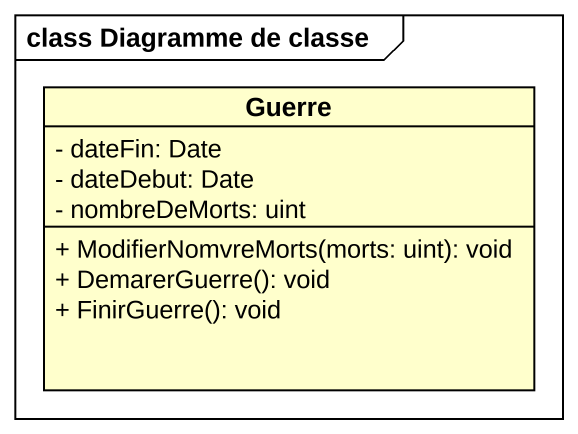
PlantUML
@startuml
mainframe class Diagramme de classe
hide circle
hide empty members
skinparam classAttributeIconSize 0
class Guerre {
  - dateFin: Date
  - dateDebut: Date
  - nombreDeMorts: uint
  + ModifierNomvreMorts(morts: uint): void
  + DemarerGuerre(): void
  + FinirGuerre(): void
}
@enduml
